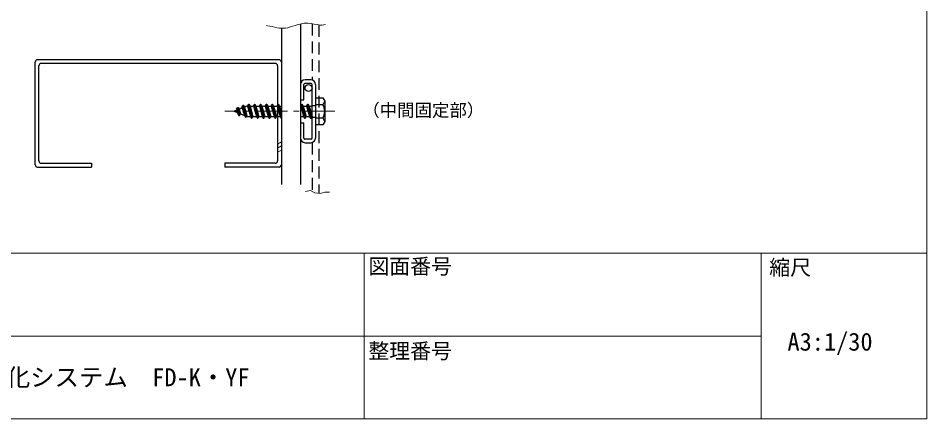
# Model space of a CAD drawing. Units: millimetres, scale not verified. Extents: x -5922 to 5920, y -4161 to 4161.
# Drawn here: x 2009 to 5920, y -4161 to -2437 of the extents above; entities that cross this region are included whole.
import ezdxf
from ezdxf.enums import TextEntityAlignment as Align

# ---------------------------------------------------------------- set-up
doc = ezdxf.new("R2010")
doc.units = ezdxf.units.MM
doc.header["$LTSCALE"] = 4
for name, pattern in [('USER1', [19.05, 12.7, -6.35]), ('USER2', [9.525, 6.35, -3.175]), ('USER3', [50.8, 31.75, -6.35, 6.35, -6.35])]:
    doc.linetypes.add(name, pattern=pattern)
for name, color, linetype, lineweight in [('0-1_WAKU', 7, 'Continuous', 18), ('0-9_D-BMK', 7, 'USER3', 18), ('0-A_D-STR-HTXT', 7, 'USER2', 18), ('0-C_D-DCR', 7, 'Continuous', 18), ('F-0', 7, 'Continuous', 18), ('F-3__0-3_D-STR', 4, 'Continuous', 30)]:
    doc.layers.add(name, color=color, linetype=linetype, lineweight=lineweight)
doc.styles.add('ＭＳ ゴシック', font='')
doc.styles.get('ＭＳ ゴシック').set_extended_font_data('MS Gothic')

msp = doc.modelspace()

# ---------------------------------------------------------------- linework, layer by layer
at = {"layer": '0-1_WAKU'}
for p, q in [((3497.342, -4160.919), (3497.342, -3448.419)), ((5207.342, -4160.919), (5207.342, -3448.419)), ((-435.658, -3804.669), (5207.342, -3804.669))]:
    msp.add_line(p, q, dxfattribs=at)
for points in [[(-5921.908, -4160.919), (5919.842, -4160.919), (5919.842, 4161.081), (-5921.908, 4161.081)], [(-5921.908, -4160.919), (5919.842, -4160.919), (5919.842, -3448.419), (-5921.908, -3448.419)]]:
    msp.add_lwpolyline(points, close=True, dxfattribs=at)
at = {"layer": '0-9_D-BMK'}
for p, q in [((3371.09, -2837.947), (2897.919, -2837.947)), ((3245.31, -3183.236), (3266.479, -3177.944)), ((3266.479, -3177.944), (3285.002, -3188.528)), ((3285.002, -3188.528), (3308.17, -3191.174))]:
    msp.add_line(p, q, dxfattribs=at)
for points in [[(3077.748, -2469.05), (3083.101, -2469.679), (3091.979, -2471.045), (3102.224, -2473.777), (3111.785, -2476.509), (3122.712, -2479.241), (3132.957, -2480.607), (3147.982, -2480.607), (3159.592, -2479.924), (3169.836, -2478.558), (3180.763, -2475.143), (3190.325, -2471.728), (3201.252, -2468.996), (3210.13, -2466.265), (3221.058, -2462.85), (3227.887, -2461.484), (3240.18, -2459.435), (3255.205, -2458.752), (3269.547, -2460.118), (3282.523, -2462.85), (3296.183, -2464.899), (3309.159, -2467.631), (3316.671, -2467.631), (3324.184, -2466.265), (3331.013, -2464.216)], [(3308.17, -3191.174), (3329.339, -3185.882), (3348.508, -3185.882)]]:
    msp.add_lwpolyline(points, dxfattribs=at)
at = {"layer": '0-C_D-DCR'}
for p, q in [((3125.426, -2979.04), (3141.426, -2969.802)), ((3125.426, -2996.36), (3141.426, -2987.123)), ((3125.426, -3013.681), (3141.426, -3004.443))]:
    msp.add_line(p, q, dxfattribs=at)
at = {"layer": 'F-3__0-3_D-STR'}
for p, q in [((3223.426, -2462.376), (3223.426, -3153.206)), ((3141.426, -2480.607), (3141.426, -3153.206)), ((3131.426, -2615.905), (2091.831, -2615.905)), ((2081.831, -3067.679), (2081.831, -2625.905)), ((2097.831, -3051.679), (2097.831, -2641.905)), ((3115.426, -2631.905), (2107.831, -2631.905)), ((3125.426, -2641.905), (3125.426, -3051.679)), ((3238.426, -2787.947), (3238.426, -2721.947)), ((3269.426, -2717.947), (3242.426, -2717.947)), ((3268.426, -2702.947), (3243.426, -2702.947)), ((3273.426, -2953.947), (3273.426, -2721.947)), ((3288.426, -2722.947), (3288.426, -2952.947)), ((2975.972, -2812.561), (2986.765, -2863.547)), ((2977.892, -2812.182), (2988.681, -2863.154)), ((2992.746, -2815.447), (3141.426, -2815.447)), ((2996.066, -2815.447), (3008.766, -2860.447)), ((3000.396, -2807.947), (3013.096, -2867.947)), ((3002.396, -2807.947), (3015.096, -2867.947)), ((3006.726, -2815.447), (3019.426, -2860.447)), ((3021.466, -2815.447), (3034.166, -2860.447)), ((3025.796, -2807.947), (3038.496, -2867.947)), ((3027.796, -2807.947), (3040.496, -2867.947)), ((3032.126, -2815.447), (3044.826, -2860.447)), ((3051.196, -2807.947), (3063.896, -2867.947)), ((3053.196, -2807.947), (3065.896, -2867.947)), ((3057.526, -2815.447), (3070.226, -2860.447)), ((3072.266, -2815.447), (3084.966, -2860.447)), ((3076.596, -2807.947), (3089.296, -2867.947)), ((3078.596, -2807.947), (3091.296, -2867.947)), ((3082.926, -2815.447), (3095.626, -2860.447)), ((3097.666, -2815.447), (3110.366, -2860.447)), ((3101.996, -2807.947), (3114.696, -2867.947)), ((3103.996, -2807.947), (3116.696, -2867.947)), ((3108.326, -2815.447), (3121.026, -2860.447)), ((3127.396, -2807.947), (3140.096, -2867.947)), ((3129.396, -2807.947), (3141.426, -2864.782)), ((3133.726, -2815.447), (3141.426, -2842.73)), ((3223.426, -2787.947), (3238.426, -2787.947)), ((3223.426, -2815.447), (3273.426, -2815.447)), ((3224.666, -2815.447), (3237.366, -2860.447)), ((3228.996, -2807.947), (3241.696, -2867.947)), ((3230.996, -2807.947), (3243.696, -2867.947)), ((3235.326, -2815.447), (3248.026, -2860.447)), ((3250.066, -2815.447), (3262.766, -2860.447)), ((3254.396, -2807.947), (3267.096, -2867.947)), ((3256.396, -2807.947), (3269.096, -2867.947)), ((3260.726, -2815.447), (3273.426, -2860.447)), ((3288.426, -2809.079), (3320.093, -2809.079)), ((2949.119, -2829.102), (2954.773, -2849.134)), ((2952.745, -2822.823), (2959.901, -2856.634)), ((2954.486, -2821.602), (2961.687, -2855.622)), ((2959.78, -2829.102), (2965.433, -2849.134)), ((2971.861, -2819.682), (2982.124, -2856.047)), ((2982.521, -2819.682), (2992.784, -2856.047)), ((2992.746, -2860.447), (3141.426, -2860.447)), ((3223.426, -2860.447), (3273.426, -2860.447)), ((3223.426, -2887.947), (3238.426, -2887.947)), ((3238.426, -2953.947), (3238.426, -2887.947)), ((3320.093, -2866.814), (3288.426, -2866.814)), ((3269.426, -2957.947), (3242.426, -2957.947)), ((3243.426, -2972.947), (3268.426, -2972.947)), ((2091.831, -3077.679), (2324.54, -3077.679)), ((2107.831, -3061.679), (2324.54, -3061.679)), ((2324.54, -3061.679), (2324.54, -3077.679)), ((3115.426, -3061.679), (2898.717, -3061.679)), ((2898.717, -3061.679), (2898.717, -3077.679)), ((3131.426, -3077.679), (2898.717, -3077.679))]:
    msp.add_line(p, q, dxfattribs=at)
at = {"layer": 'F-3__0-3_D-STR', "linetype": 'USER1'}
for p, q in [((3273.426, -2460.935), (3273.426, -2703.582)), ((3303.426, -2466.424), (3303.426, -3190.632)), ((3273.426, -2812.947), (3288.426, -2812.947)), ((3273.426, -2862.947), (3288.426, -2862.947)), ((3273.426, -2972.312), (3273.426, -3181.914))]:
    msp.add_line(p, q, dxfattribs=at)
at = {"layer": 'F-3__0-3_D-STR'}
for points in [[(2992.746, -2815.447), (2938.426, -2837.947), (2992.746, -2860.447)], [(2971.861, -2819.682), (2976.191, -2812.182), (2978.191, -2812.182), (2982.521, -2819.682)], [(2996.066, -2815.447), (3000.396, -2807.947), (3002.396, -2807.947), (3006.726, -2815.447)], [(3021.466, -2815.447), (3025.796, -2807.947), (3027.796, -2807.947), (3032.126, -2815.447)], [(3046.866, -2815.447), (3051.196, -2807.947), (3053.196, -2807.947), (3057.526, -2815.447)], [(3046.866, -2815.447), (3059.566, -2860.447), (3063.896, -2867.947), (3065.896, -2867.947), (3070.226, -2860.447)], [(3072.266, -2815.447), (3076.596, -2807.947), (3078.596, -2807.947), (3082.926, -2815.447)], [(3097.666, -2815.447), (3101.996, -2807.947), (3103.996, -2807.947), (3108.326, -2815.447)], [(3123.066, -2815.447), (3127.396, -2807.947), (3129.396, -2807.947), (3133.726, -2815.447)], [(3123.066, -2815.447), (3135.766, -2860.447), (3140.096, -2867.947), (3141.426, -2867.947)], [(3224.666, -2815.447), (3228.996, -2807.947), (3230.996, -2807.947), (3235.326, -2815.447)], [(3250.066, -2815.447), (3254.396, -2807.947), (3256.396, -2807.947), (3260.726, -2815.447)], [(3288.426, -2780.212), (3320.093, -2780.212), (3328.426, -2794.646)], [(3328.426, -2794.646), (3328.426, -2881.248), (3320.093, -2895.682), (3288.426, -2895.682)], [(2949.119, -2829.102), (2953.45, -2821.602), (2955.45, -2821.602), (2959.78, -2829.102)], [(2954.773, -2849.134), (2959.103, -2856.634), (2961.103, -2856.634), (2965.433, -2849.134)], [(2982.124, -2856.047), (2986.454, -2863.547), (2988.454, -2863.547), (2992.784, -2856.047)], [(3008.766, -2860.447), (3013.096, -2867.947), (3015.096, -2867.947), (3019.426, -2860.447)], [(3034.166, -2860.447), (3038.496, -2867.947), (3040.496, -2867.947), (3044.826, -2860.447)], [(3084.966, -2860.447), (3089.296, -2867.947), (3091.296, -2867.947), (3095.626, -2860.447)], [(3110.366, -2860.447), (3114.696, -2867.947), (3116.696, -2867.947), (3121.026, -2860.447)], [(3237.366, -2860.447), (3241.696, -2867.947), (3243.696, -2867.947), (3248.026, -2860.447)], [(3262.766, -2860.447), (3267.096, -2867.947), (3269.096, -2867.947), (3273.426, -2860.447)]]:
    msp.add_lwpolyline(points, dxfattribs=at)
msp.add_circle((3258.426, -2737.947), 15, dxfattribs=at)
for centre, radius, start, end in [((2091.831, -2625.905), 10, 90, 180), ((3131.426, -2625.905), 10, 0, 90), ((2107.831, -2641.905), 10, 90, 180), ((3115.426, -2641.905), 10, 0, 90), ((3243.426, -2722.947), 20, 90, 180), ((3242.426, -2721.947), 4, 90, 180), ((3268.426, -2722.947), 20, 0, 90), ((3269.426, -2721.947), 4, 0, 90), ((3274.259, -2837.947), 54.167, 327.79577, 32.20423), ((3279.808, -2776.199), 52, 320.77822, 339.22178), ((3279.808, -2899.695), 52, 20.77822, 39.22178), ((3243.426, -2952.947), 20, 180, 270), ((3242.426, -2953.947), 4, 180, 270), ((3268.426, -2952.947), 20, 270, 0), ((3269.426, -2953.947), 4, 270, 0), ((2091.831, -3067.679), 10, 180, 270), ((2107.831, -3051.679), 10, 180, 270), ((3115.426, -3051.679), 10, 270, 0), ((3131.426, -3067.679), 10, 270, 0)]:
    msp.add_arc(centre, radius, start, end, dxfattribs=at)

# ---------------------------------------------------------------- texts
at = {"layer": '0-A_D-STR-HTXT', "style": 'ＭＳ ゴシック'}
msp.add_text('（中間固定部）', height=54.99, dxfattribs=at).set_placement((3489.932, -2877.063), align=Align.BOTTOM_LEFT)
at = {"layer": 'F-0', "style": 'ＭＳ ゴシック'}
for s, height, p in [('図面番号', 65.98, (3516.027, -3557.428)), ('縮尺', 65.98, (5241.61, -3562.485)), ('A3:1/30', 76.98, (5319.888, -3890.658)), ('整理番号', 65.98, (3516.027, -3921.575)), ('壁面緑化システム\u3000FD-K・YF', 76.98, (1640.434, -4043.762))]:
    msp.add_text(s, height=height, dxfattribs=at).set_placement(p, align=Align.BOTTOM_LEFT)

doc.saveas('drawing.dxf')
